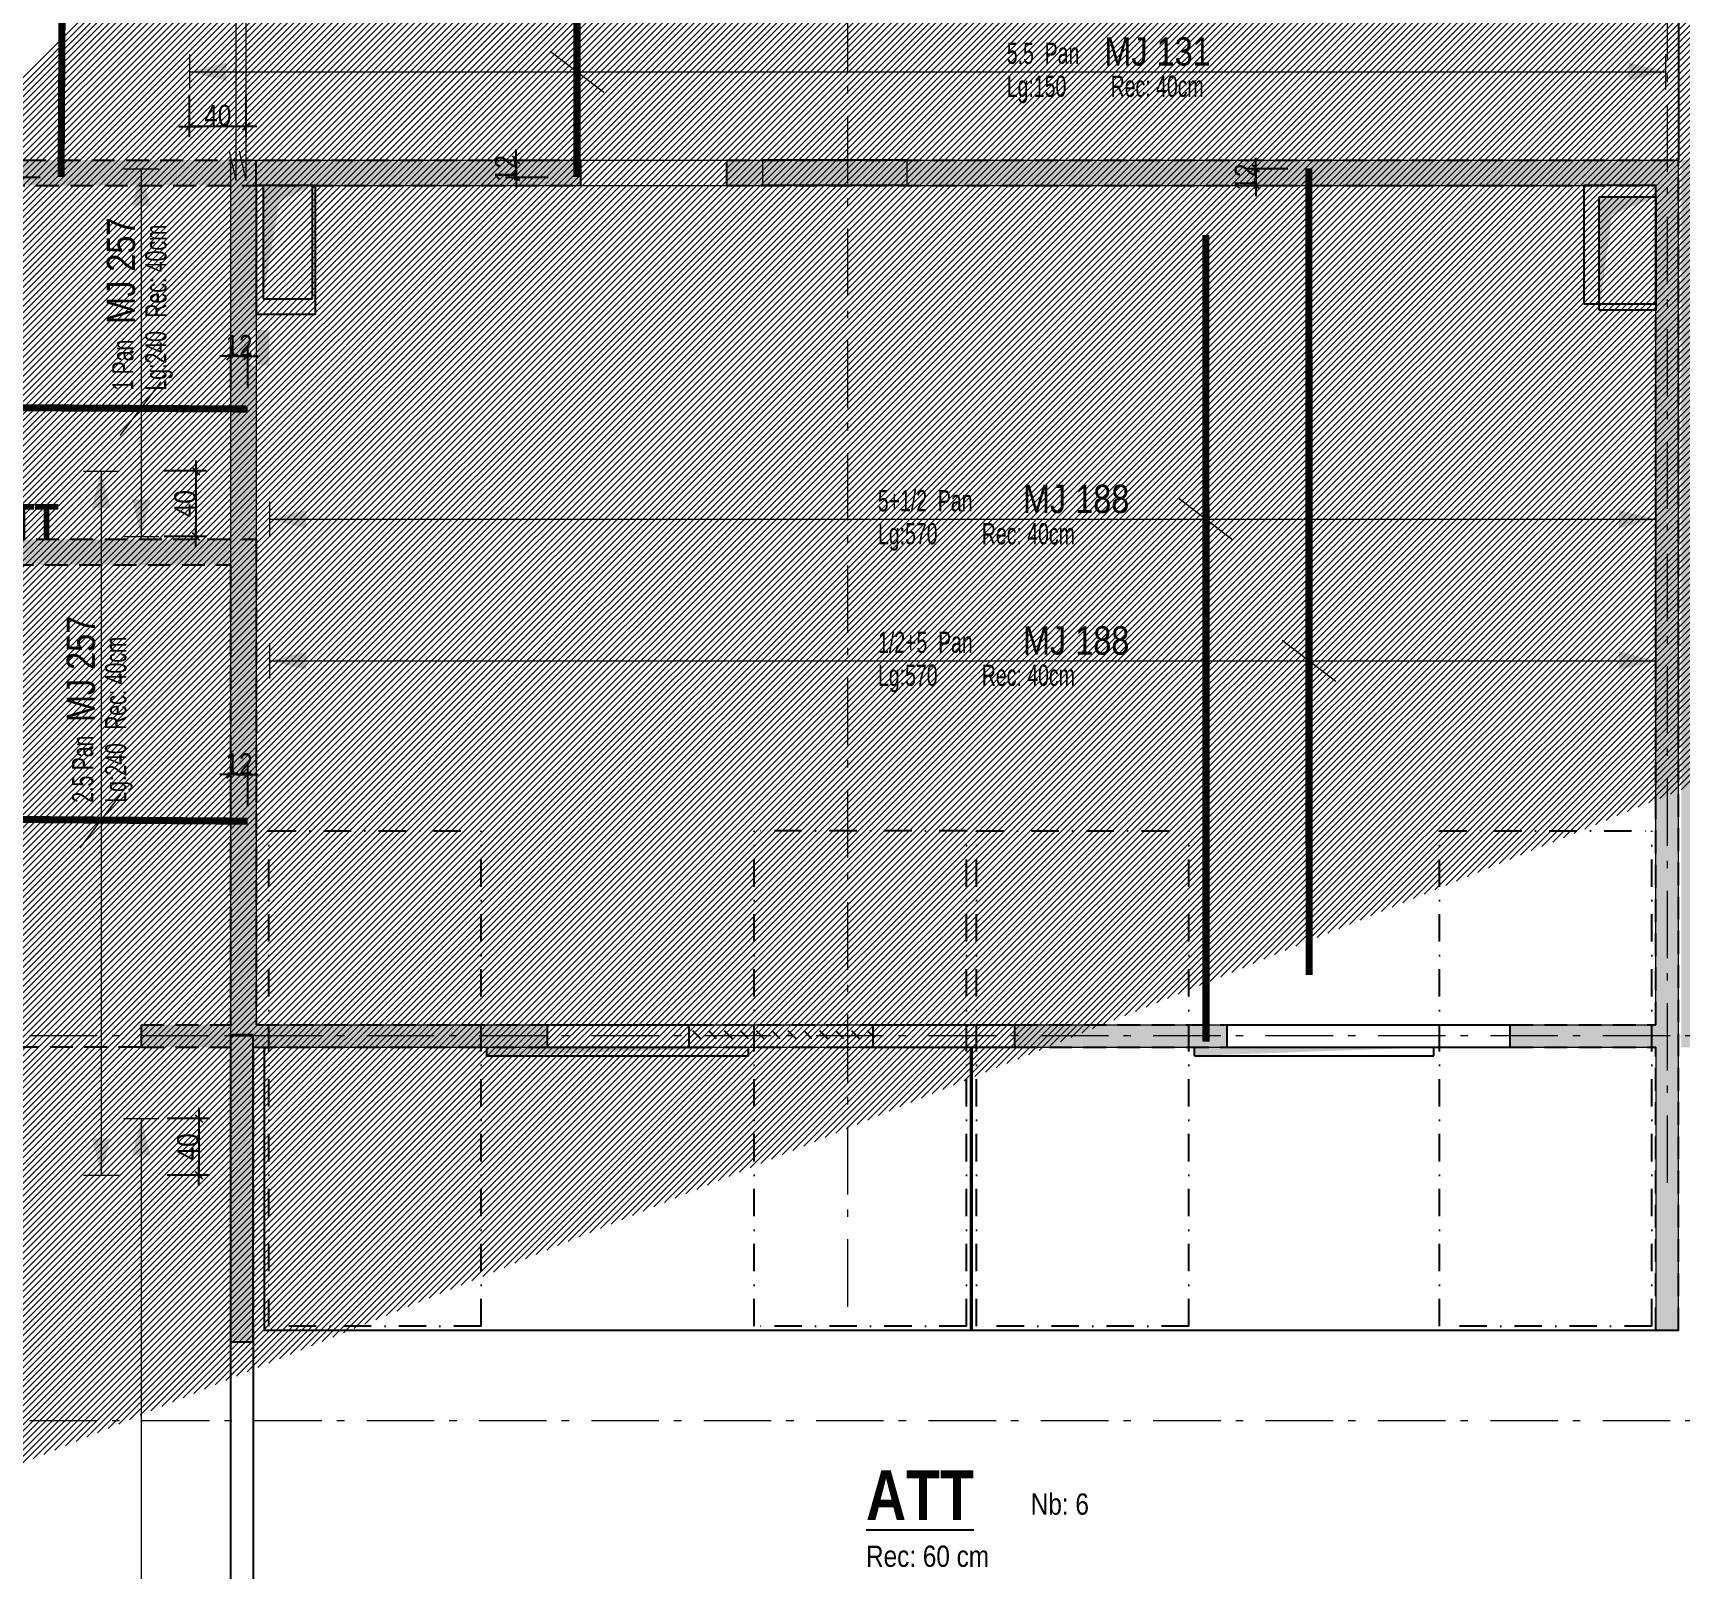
# Model space of a CAD drawing. Header units: centimetres. Extents: x 35662 to 42652, y -17547 to -13347.
# Drawn here: x 38978 to 40141, y -15929 to -14844 of the extents above; entities that cross this region are included whole.
import ezdxf
from ezdxf.enums import TextEntityAlignment as Align

# ---------------------------------------------------------------- set-up
doc = ezdxf.new("R2010")
doc.units = ezdxf.units.CM
doc.header["$LTSCALE"] = 25.4
doc.header["$PDMODE"] = 1
doc.header["$PDSIZE"] = -2
for name, pattern in [('CACHEX2', [19.05, 12.7, -6.35]), ('Style de ligne -6', [1.04164, 0.625, -0.20828, 0.06943, -0.13893]), ('TIRETPTX2', [50.8, 25.4, -12.7, 0, -12.7])]:
    doc.linetypes.add(name, pattern=pattern)
for name, color, linetype in [('01_ARMA_INF', 50, 'Continuous'), ('01_linteaux', 2, 'Continuous'), ('01_murs_sup', 2, 'CACHEX2'), ('01_poch_poteaux', 250, 'Continuous'), ('01_resv', 32, 'Continuous'), ('01_texte', 230, 'Continuous'), ('AA_COTES', 2, 'Continuous')]:
    doc.layers.add(name, color=color, linetype=linetype)
for name, color, linetype, lineweight in [('01_murs_coup', 5, 'Continuous', 60), ('01_résv', 32, 'Continuous', 9), ('B Général', 7, 'Continuous', 5)]:
    doc.layers.add(name, color=color, linetype=linetype, lineweight=lineweight)
doc.styles.add('PATIO', font='ARIALN.TTF')
doc.styles.add('STYLE2', font='ARIALN.TTF')
doc.styles.add('Titre', font='ariblk.ttf')
doc.dimstyles.new('JB50', dxfattribs={"dimscale": 0.1, "dimtxt": 150, "dimasz": 15, "dimexe": 0.1, "dimexo": 0.1, "dimgap": 0.09, "dimtad": 1, "dimdec": 1, "dimdsep": 46, "dimtxsty": 'STYLE2', "dimblk1": 'BOND_G', "dimblk2": 'BOND_D', "dimsah": 1, "dimcen": 1.5, "dimdle": 0.01, "dimse1": 1, "dimse2": 1, "dimclrd": 4, "dimclre": 2, "dimclrt": 6, "dimazin": 2, "dimtfac": 2.333333, "dimtdec": 1, "dimtix": 1, "dimtmove": 2, "dimatfit": 3, "dimldrblk": 'BOND_G', "dimfxl": 1, "dimtolj": 1, "dimtzin": 0, "dimarcsym": 0})
pattern_1 = [(135, (-1376.8596, -4351.756), (-11.2253202, 9e-16), [7.9375, -7.9375])]

# ---------------------------------------------------------------- blocks, each defined once
blk = doc.blocks.new('BOND_G')
at = {"layer": 'AA_COTES', "color": 0}
for p, q in [((0, -5), (0, 15)), ((5, 0), (-5, 0)), ((1.77, 1.77), (-1.77, -1.77))]:
    blk.add_line(p, q, dxfattribs=at)
blk = doc.blocks.new('BOND_D')
at = {"layer": 'AA_COTES', "color": 0}
for p, q in [((5, 0), (-5, 0)), ((-1.77, -1.77), (1.77, 1.77)), ((0, 5), (0, -15))]:
    blk.add_line(p, q, dxfattribs=at)
blk = doc.blocks.new('*D10')
at = {"color": 4, "lineweight": -2, "transparency": 16777216}
for p, q in [((39319.3, -14932.1), (39319.3, -14930.6)), ((39319.3, -14933.6), (39319.3, -14945.6)), ((39319.3, -14947.1), (39319.3, -14948.6))]:
    blk.add_line(p, q, dxfattribs=at)
at = {"layer": 'Defpoints', "color": 0, "transparency": 16777216}
for p in [(39320.1, -14933.6), (39319.3, -14945.6), (39362.2, -14945.6)]:
    blk.add_point(p, dxfattribs=at)
at = {"color": 4, "lineweight": -2, "transparency": 16777216, "xscale": 1.5, "yscale": 1.5, "zscale": 1.5}
for name, p, rotation in [('BOND_G', (39319.3, -14933.6), 270), ('BOND_D', (39319.3, -14945.6), 90)]:
    blk.add_blockref(name, p, dxfattribs=dict(at, rotation=rotation))
at = {"color": 6, "transparency": 16777216, "insert": (39311.8, -14939.6), "char_height": 15, "attachment_point": 5, "rotation": 90, "style": 'STYLE2'}
blk.add_mtext('\\A1;12', dxfattribs=at)
blk = doc.blocks.new('*D12')
at = {"color": 4, "lineweight": -2, "transparency": 16777216}
for p, q in [((38960.6, -14932.1), (38960.6, -14930.6)), ((38960.6, -14933.6), (38960.6, -14945.6)), ((38960.6, -14947.1), (38960.6, -14948.6))]:
    blk.add_line(p, q, dxfattribs=at)
at = {"layer": 'Defpoints', "color": 0, "transparency": 16777216}
for p in [(38971.2, -14933.6), (38960.6, -14945.6), (38973.7, -14945.6)]:
    blk.add_point(p, dxfattribs=at)
at = {"color": 4, "lineweight": -2, "transparency": 16777216, "xscale": 1.5, "yscale": 1.5, "zscale": 1.5}
for name, p, rotation in [('BOND_G', (38960.6, -14933.6), 270), ('BOND_D', (38960.6, -14945.6), 90)]:
    blk.add_blockref(name, p, dxfattribs=dict(at, rotation=rotation))
at = {"color": 6, "transparency": 16777216, "insert": (38953.1, -14939.6), "char_height": 15, "attachment_point": 5, "rotation": 90, "style": 'STYLE2'}
blk.add_mtext('\\A1;12', dxfattribs=at)
blk = doc.blocks.new('*D14')
at = {"color": 4, "lineweight": -2, "transparency": 16777216}
blk.add_line((39127, -14909.9), (39090, -14909.9), dxfattribs=at)
at = {"layer": 'Defpoints', "color": 0, "transparency": 16777216}
for p in [(39088.5, -14883.6), (39128.5, -14903.3), (39088.5, -14909.9)]:
    blk.add_point(p, dxfattribs=at)
at = {"color": 4, "lineweight": -2, "transparency": 16777216, "xscale": 1.5, "yscale": 1.5, "zscale": 1.5, "rotation": 180}
blk.add_blockref('BOND_D', (39088.5, -14909.9), dxfattribs=at)
at = {"color": 4, "lineweight": -2, "transparency": 16777216, "xscale": 1.5, "yscale": 1.5, "zscale": 1.5}
blk.add_blockref('BOND_G', (39128.5, -14909.9), dxfattribs=at)
at = {"color": 6, "transparency": 16777216, "insert": (39108.5, -14902.2), "char_height": 15, "attachment_point": 5, "style": 'STYLE2'}
blk.add_mtext('\\A1;40', dxfattribs=at)
blk = doc.blocks.new('*D52')
at = {"color": 4, "lineweight": -2, "transparency": 16777216}
for p, q in [((39841.8, -14938.1), (39841.8, -14936.6)), ((39841.8, -14939.6), (39841.8, -14951.6)), ((39841.8, -14953.1), (39841.8, -14954.6))]:
    blk.add_line(p, q, dxfattribs=at)
at = {"layer": 'Defpoints', "color": 0, "transparency": 16777216}
for p in [(39879.3, -14939.6), (39841.8, -14951.6), (39875.3, -14951.6)]:
    blk.add_point(p, dxfattribs=at)
at = {"color": 4, "lineweight": -2, "transparency": 16777216, "xscale": 1.5, "yscale": 1.5, "zscale": 1.5}
for name, p, rotation in [('BOND_G', (39841.8, -14939.6), 270), ('BOND_D', (39841.8, -14951.6), 90)]:
    blk.add_blockref(name, p, dxfattribs=dict(at, rotation=rotation))
at = {"color": 6, "transparency": 16777216, "insert": (39834.3, -14945.6), "char_height": 15, "attachment_point": 5, "rotation": 90, "style": 'STYLE2'}
blk.add_mtext('\\A1;12', dxfattribs=at)
blk = doc.blocks.new('*D53')
at = {"color": 4, "lineweight": -2, "transparency": 16777216}
for p, q in [((39116, -15072.2), (39114.5, -15072.2)), ((39129.5, -15072.2), (39117.5, -15072.2)), ((39131, -15072.2), (39132.5, -15072.2))]:
    blk.add_line(p, q, dxfattribs=at)
at = {"layer": 'Defpoints', "color": 0, "transparency": 16777216}
for p in [(39117.5, -15072.2), (39117.5, -15096.3), (39129.5, -15109.5)]:
    blk.add_point(p, dxfattribs=at)
at = {"color": 4, "lineweight": -2, "transparency": 16777216, "xscale": 1.5, "yscale": 1.5, "zscale": 1.5}
blk.add_blockref('BOND_D', (39117.5, -15072.2), dxfattribs=at)
at = {"color": 4, "lineweight": -2, "transparency": 16777216, "xscale": 1.5, "yscale": 1.5, "zscale": 1.5, "rotation": 180}
blk.add_blockref('BOND_G', (39129.5, -15072.2), dxfattribs=at)
at = {"color": 6, "transparency": 16777216, "insert": (39123.5, -15064.7), "char_height": 15, "attachment_point": 5, "style": 'STYLE2'}
blk.add_mtext('\\A1;12', dxfattribs=at)
blk = doc.blocks.new('*D54')
at = {"color": 4, "lineweight": -2, "transparency": 16777216}
blk.add_line((39093, -15154.8), (39093, -15198), dxfattribs=at)
at = {"layer": 'Defpoints', "color": 0, "transparency": 16777216}
for p in [(39038.5, -15153.3), (39066.9, -15199.5), (39093, -15199.5)]:
    blk.add_point(p, dxfattribs=at)
at = {"color": 4, "lineweight": -2, "transparency": 16777216, "xscale": 1.5, "yscale": 1.5, "zscale": 1.5}
for name, p, rotation in [('BOND_G', (39093, -15153.3), 90), ('BOND_D', (39093, -15199.5), 270)]:
    blk.add_blockref(name, p, dxfattribs=dict(at, rotation=rotation))
at = {"color": 6, "transparency": 16777216, "insert": (39085.3, -15176.4), "char_height": 15, "attachment_point": 5, "rotation": 90, "style": 'STYLE2'}
blk.add_mtext('\\A1;40', dxfattribs=at)
blk = doc.blocks.new('*D55')
at = {"color": 4, "lineweight": -2, "transparency": 16777216}
for p, q in [((39116, -15367.8), (39114.5, -15367.8)), ((39129.5, -15367.8), (39117.5, -15367.8)), ((39131, -15367.8), (39132.5, -15367.8))]:
    blk.add_line(p, q, dxfattribs=at)
at = {"layer": 'Defpoints', "color": 0, "transparency": 16777216}
for p in [(39117.5, -15367.8), (39117.5, -15393.9), (39129.5, -15400.8)]:
    blk.add_point(p, dxfattribs=at)
at = {"color": 4, "lineweight": -2, "transparency": 16777216, "xscale": 1.5, "yscale": 1.5, "zscale": 1.5}
blk.add_blockref('BOND_D', (39117.5, -15367.8), dxfattribs=at)
at = {"color": 4, "lineweight": -2, "transparency": 16777216, "xscale": 1.5, "yscale": 1.5, "zscale": 1.5, "rotation": 180}
blk.add_blockref('BOND_G', (39129.5, -15367.8), dxfattribs=at)
at = {"color": 6, "transparency": 16777216, "insert": (39123.5, -15360.3), "char_height": 15, "attachment_point": 5, "style": 'STYLE2'}
blk.add_mtext('\\A1;12', dxfattribs=at)
blk = doc.blocks.new('*D56')
at = {"color": 4, "lineweight": -2, "transparency": 16777216}
blk.add_line((39095.1, -15612.4), (39095.1, -15649.4), dxfattribs=at)
at = {"layer": 'Defpoints', "color": 0, "transparency": 16777216}
for p in [(39066.9, -15610.9), (39038.5, -15650.9), (39095.1, -15650.9)]:
    blk.add_point(p, dxfattribs=at)
at = {"color": 4, "lineweight": -2, "transparency": 16777216, "xscale": 1.5, "yscale": 1.5, "zscale": 1.5}
for name, p, rotation in [('BOND_G', (39095.1, -15610.9), 90), ('BOND_D', (39095.1, -15650.9), 270)]:
    blk.add_blockref(name, p, dxfattribs=dict(at, rotation=rotation))
at = {"color": 6, "transparency": 16777216, "insert": (39087.4, -15630.9), "char_height": 15, "attachment_point": 5, "rotation": 90, "style": 'STYLE2'}
blk.add_mtext('\\A1;40', dxfattribs=at)

msp = doc.modelspace()

# ---------------------------------------------------------------- hatches: boundary and pattern name
at = {"layer": '01_murs_sup'}
h = msp.add_hatch(dxfattribs=at)
h.set_pattern_fill('DASH', color=256, scale=2.5, angle=135)
h.set_pattern_definition(pattern_1)
h.paths.add_polyline_path([(39364.88, -14933.56), (38269.48, -14933.56), (38269.48, -15213.56), (38287.48, -15213.56), (38287.48, -14951.56), (38744.48, -14951.56), (38744.48, -15219.56), (39117.48, -15219.56), (39117.48, -15544.56), (39054.48, -15544.56), (39054.48, -15560.56), (39117.48, -15560.56), (39117.48, -15768.57), (39133.48, -15768.57), (39133.48, -15560.56), (39341.48, -15560.56), (39341.48, -15544.56), (39135.48, -15544.56), (39135.48, -15201.56), (38762.48, -15201.56), (38762.48, -14951.56), (39364.88, -14951.56)])
h.paths.add_polyline_path([(38287.48, -15315.56), (38269.48, -15315.56), (38269.48, -15857.46), (38139.48, -15857.46), (38139.48, -15820.56), (38121.48, -15820.56), (38121.48, -15875.46), (38269.48, -15875.46), (38269.48, -16233.54), (38076.48, -16233.8), (38076.48, -16249.8), (38269.48, -16249.54), (38269.48, -16509.54), (38856.48, -16509.54), (38856.48, -16293.56), (38840.48, -16293.56), (38840.48, -16493.54), (38287.48, -16493.54)])
h.paths.add_polyline_path([(38856.48, -15560.56), (38954.48, -15560.56), (38954.48, -15544.56), (38840.48, -15544.56), (38745.95, -15544.56), (38745.95, -15560.56), (38840.48, -15560.56), (38840.48, -15593.56), (38856.48, -15593.56)], flags=17)
h = msp.add_hatch(dxfattribs=at)
h.set_pattern_fill('DASH', color=256, scale=2.5, angle=135)
h.set_pattern_definition(pattern_1)
h.paths.add_polyline_path([(41321.48, -15544.61), (41167.48, -15544.61), (41167.48, -15560.61), (41321.48, -15560.61)])
h.paths.add_polyline_path([(40967.5, -15544.56), (40771.5, -15544.56), (40771.5, -15560.56), (40967.5, -15560.56)])
h.paths.add_polyline_path([(40671.5, -15544.56), (40471.48, -15544.56), (40471.48, -15560.56), (40671.5, -15560.56)])
h.paths.add_polyline_path([(40371.48, -15544.56), (40158.48, -15544.56), (40158.48, -14951.56), (40523.48, -14951.56), (40523.48, -14933.56), (40142.48, -14933.56), (40142.48, -15560.56), (40371.48, -15560.56)])
h.paths.add_polyline_path([(40140.48, -14933.56), (39468.08, -14933.56), (39468.08, -14951.56), (40124.48, -14951.56), (40124.48, -15544.56), (40021.48, -15544.56), (40021.48, -15560.56), (40124.48, -15560.56), (40124.48, -15760.56), (40140.48, -15760.56)])
h.paths.add_polyline_path([(39821.48, -15544.56), (39671.48, -15544.56), (39671.48, -15560.56), (39821.48, -15560.56)], flags=17)
h = msp.add_hatch(dxfattribs=at)
h.set_pattern_fill('DASH', color=256, scale=2.5, angle=135)
h.set_pattern_definition(pattern_1)
h.paths.add_polyline_path([(39571.48, -15544.56), (39441.48, -15544.56), (39441.48, -15560.56), (39571.48, -15560.56)])
at = {"layer": '01_poch_poteaux'}
h = msp.add_hatch(color=256, dxfattribs=at)
h.dxf.hatch_style = 1
h.paths.add_polyline_path([(39135.55, -14933.56), (39117.48, -14933.56), (39117.48, -14942.56), (39135.55, -14942.56)])
h.paths.add_polyline_path([(39135.55, -14942.56), (39117.48, -14942.56), (39117.48, -14951.56), (39135.55, -14951.56)])
h.paths.add_polyline_path([(39135.48, -14951.56), (39117.48, -14951.56), (39117.48, -15201.56), (39135.48, -15201.56)])
h.paths.add_polyline_path([(39135.48, -15201.56), (39117.48, -15201.56), (39117.48, -15219.56), (39117.48, -15219.56), (39117.48, -15461.17), (39135.48, -15461.17)])
h.paths.add_polyline_path([(39135.48, -15461.17), (39117.48, -15461.17), (39117.48, -15544.56), (39117.48, -15552.56), (39135.67, -15552.78), (39135.67, -15544.78), (39135.48, -15544.56)])
h.paths.add_polyline_path([(39131.17, -15078.56), (39144.81, -15078.56), (39144.81, -15053.58), (39131.17, -15053.58)])
h = msp.add_hatch(color=256, dxfattribs=at)
h.dxf.hatch_style = 1
h.paths.add_polyline_path([(39133.48, -15552.56), (39117.48, -15552.56), (39117.48, -15560.56), (39117.48, -15560.56), (39117.48, -15768.56), (39133.48, -15768.56)])
at = {"layer": '01_résv'}
h = msp.add_hatch(dxfattribs=at)
h.set_pattern_fill('ANSI31', color=256)
h.set_pattern_definition([(45, (33932.1135, -19078.7956), (-2.245064, 2.245064), [])])
h.paths.add_polyline_path([(40172.39, -15042.56), (40172.39, -15072.59), (40182.39, -15072.59), (40182.39, -15042.62)], flags=17)
h.paths.add_polyline_path([(38544.12, -14511.48), (38544.12, -14581.48), (38554.12, -14581.48), (38554.12, -14511.48)])
h.paths.add_polyline_path([(38775.31, -14971.93), (38775.71, -15031.93), (38785.71, -15031.93), (38785.31, -14971.93)], flags=17)
h.paths.add_polyline_path([(38544.85, -14966.84), (38474.85, -14966.84), (38474.85, -14976.84), (38544.85, -14976.84)], flags=17)
h.paths.add_polyline_path([(38564.85, -14966.84), (38624.85, -14966.84), (38624.85, -14976.84), (38564.85, -14976.84)], flags=17)
h.paths.add_polyline_path([(37763.92, -15769.56), (37763.92, -15709.56), (37773.92, -15709.56), (37773.92, -15769.56)], flags=17)
h.paths.add_polyline_path([(38495.18, -14432.47), (38435.18, -14432.47), (38435.18, -14422.47), (38495.18, -14422.47)])
edge = h.paths.add_edge_path()
edge.add_line((40778.06, -15120.54), (40818.06, -15120.54))
edge.add_line((40818.06, -15120.54), (40846.67, -15148.83))
edge.add_line((40846.67, -15148.83), (40849.82, -15145.68))
edge.add_line((40849.82, -15145.68), (40853.18, -15142.31))
edge.add_line((40853.18, -15142.31), (40853.74, -15141.76))
edge.add_line((40853.74, -15141.76), (40819.08, -15107.1))
edge.add_line((40778.4, -15120.54), (40778.4, -15110.54))
edge.add_line((40778.4, -15110.54), (40822.52, -15110.54))
edge.add_line((40170.1, -14687.41), (40170, -14687.41))
edge.add_line((40170, -14687.41), (40170.02, -14664.36))
edge.add_line((40170.02, -14664.36), (40180.02, -14664.36))
edge.add_line((40180.02, -14664.36), (40180.12, -14694.4))
edge.add_line((40180.12, -14694.4), (40170, -14694.34))
edge.add_line((39147.25, -14687.41), (39147.15, -14687.41))
edge.add_line((39147.15, -14687.41), (39147.15, -14657.41))
edge.add_line((39147.15, -14657.41), (39157.15, -14657.41))
edge.add_line((39157.15, -14657.41), (39157.15, -14687.41))
edge.add_line((39157.15, -14687.41), (39147.15, -14687.41))
edge.add_line((37455.95, -16464.54), (37539.35, -16464.56))
edge.add_line((37539.35, -16464.56), (37539.75, -16474.52))
edge.add_line((37539.75, -16474.52), (37459.74, -16474.5))
edge.add_line((37459.74, -16474.5), (37459.34, -16467.9))
h.paths.add_polyline_path([(40853.92, -14589.64), (40846.85, -14582.57), (40818.16, -14610.86), (40778.16, -14610.86), (40778.16, -14620.86), (40822.3, -14620.86)])

# ---------------------------------------------------------------- linework, layer by layer
at = {"layer": '01_ARMA_INF', "linetype": 'Continuous', "lineweight": 0, "const_width": 5, "flags": 128}
for points in [[(38999.1, -14720.2), (38997.78, -14945.56)], [(39362.23, -14791.56), (39362.25, -14945.56)], [(39879.3, -14939.56), (39879.39, -15509.56)], [(39806.53, -14986.56), (39806.61, -15556.56)], [(38901.44, -15108.22), (39129.48, -15109.54)], [(38953.85, -15399.45), (39129.48, -15400.77)]]:
    msp.add_lwpolyline(points, dxfattribs=at)
at = {"layer": '01_linteaux'}
for p, q in [((40140.48, -14803.56), (40140.48, -14933.56)), ((39595.48, -14933.56), (39493.48, -14933.56)), ((39595.48, -14951.56), (39493.48, -14951.56)), ((39341.48, -15544.56), (39441.48, -15544.56)), ((39571.48, -15544.56), (39671.48, -15544.56)), ((39821.48, -15544.56), (40021.48, -15544.56)), ((39141.48, -15760.56), (39141.48, -15560.56)), ((39341.48, -15560.56), (39441.48, -15560.56)), ((39571.48, -15560.56), (39671.48, -15560.56)), ((39640.48, -15760.56), (39640.48, -15560.56)), ((39641.48, -15760.56), (39641.48, -15560.56)), ((39821.48, -15560.56), (40021.48, -15560.56)), ((40124.48, -15760.56), (39141.48, -15760.56)), ((40124.48, -15760.56), (39641.48, -15760.56)), ((39117.48, -15768.57), (39117.48, -16484.54)), ((39133.48, -15768.56), (39133.48, -16484.54))]:
    msp.add_line(p, q, dxfattribs=at)
at = {"layer": '01_linteaux', "linetype": 'TIRETPTX2', "ltscale": 0.03}
for p, q in [((39144.48, -15407.56), (39294.48, -15407.56)), ((39144.48, -15757.56), (39144.48, -15407.56)), ((39294.48, -15757.56), (39294.48, -15407.56)), ((39637.48, -15407.56), (39487.48, -15407.56)), ((39487.48, -15757.56), (39487.48, -15407.56)), ((39637.48, -15757.56), (39637.48, -15407.56)), ((39644.48, -15407.56), (39794.48, -15407.56)), ((39644.48, -15757.56), (39644.48, -15407.56)), ((39794.48, -15757.56), (39794.48, -15407.56)), ((39971.48, -15757.56), (39971.48, -15407.56)), ((39971.48, -15407.56), (40121.48, -15407.56)), ((40121.48, -15757.56), (40121.48, -15407.56)), ((39298.48, -15566.56), (39298.48, -15560.56)), ((39483.48, -15566.56), (39483.48, -15560.56)), ((39798.48, -15566.56), (39798.48, -15560.56)), ((39967.48, -15566.56), (39967.48, -15560.56)), ((39294.48, -15757.56), (39144.48, -15757.56)), ((39637.48, -15757.56), (39487.48, -15757.56)), ((39794.48, -15757.56), (39644.48, -15757.56)), ((40121.48, -15757.56), (39971.48, -15757.56))]:
    msp.add_line(p, q, dxfattribs=at)
at = {"layer": '01_linteaux', "ltscale": 200}
for p, q in [((39298.48, -15566.56), (39483.48, -15566.56)), ((39798.48, -15566.56), (39967.48, -15566.56))]:
    msp.add_line(p, q, dxfattribs=at)
for points in [[(39298.48, -15566.56), (39298.48, -15560.56), (39483.48, -15560.56)], [(39798.48, -15566.56), (39798.48, -15560.56), (39967.48, -15560.56)]]:
    msp.add_solid(points, dxfattribs=at)
at = {"layer": '01_murs_coup', "linetype": 'Continuous', "lineweight": 18}
for p, q in [((39117.48, -14933.56), (39493.48, -14933.56)), ((39117.48, -14933.56), (39493.48, -14933.56)), ((39117.48, -14933.56), (39117.48, -15768.56)), ((39493.48, -14951.56), (39493.48, -14933.56)), ((39595.48, -14933.56), (40140.48, -14933.56)), ((39595.48, -14933.56), (40140.48, -14933.56)), ((39595.48, -14951.56), (39595.48, -14933.56)), ((40140.48, -15760.56), (40140.48, -14933.56)), ((39135.48, -14951.56), (39493.48, -14951.56)), ((39135.48, -14951.56), (39493.48, -14951.56)), ((39135.48, -14951.56), (39135.48, -15544.56)), ((39595.48, -14951.56), (40124.48, -14951.56)), ((39595.48, -14951.56), (40124.48, -14951.56)), ((40124.48, -15544.56), (40124.48, -14951.56)), ((39135.48, -15544.56), (39341.48, -15544.56)), ((39341.48, -15544.56), (39341.48, -15560.56)), ((39441.48, -15544.56), (39571.48, -15544.56)), ((39441.48, -15544.56), (39571.48, -15544.56)), ((39441.48, -15544.56), (39441.48, -15560.56)), ((39571.48, -15544.56), (39571.48, -15560.56)), ((39671.48, -15544.56), (39821.48, -15544.56)), ((39671.48, -15544.56), (39821.48, -15544.56)), ((39671.48, -15544.56), (39671.48, -15560.56)), ((39821.48, -15544.56), (39821.48, -15560.56)), ((40021.48, -15544.56), (40124.48, -15544.56)), ((40021.48, -15544.56), (40021.48, -15560.56)), ((39133.48, -15560.56), (39341.48, -15560.56)), ((39133.48, -15768.56), (39133.48, -15560.56)), ((39441.48, -15560.56), (39571.48, -15560.56)), ((39441.48, -15560.56), (39571.48, -15560.56)), ((39671.48, -15560.56), (39821.48, -15560.56)), ((39671.48, -15560.56), (39821.48, -15560.56)), ((40021.48, -15560.56), (40124.48, -15560.56)), ((40124.48, -15560.56), (40124.48, -15760.56)), ((40140.48, -15760.56), (40124.48, -15760.56)), ((39133.48, -15768.56), (39117.48, -15768.56))]:
    msp.add_line(p, q, dxfattribs=at)
at = {"layer": '01_murs_sup', "ltscale": 0.05}
for p, q in [((38269.48, -14933.56), (39364.88, -14933.56)), ((39364.88, -14951.56), (39364.88, -14933.56)), ((39468.08, -14933.56), (40140.48, -14933.56)), ((39468.08, -14951.56), (39468.08, -14933.56)), ((40140.48, -15760.56), (40140.48, -14933.56)), ((38762.48, -14951.56), (39364.88, -14951.56)), ((38762.48, -14951.56), (39364.88, -14951.56)), ((39468.08, -14951.56), (40124.48, -14951.56)), ((40124.48, -15544.56), (40124.48, -14951.56)), ((38762.48, -15201.56), (39135.48, -15201.56)), ((39135.48, -15201.56), (39135.48, -15544.56)), ((38744.48, -15219.56), (39117.48, -15219.56)), ((39117.48, -15219.56), (39117.48, -15544.56)), ((39054.48, -15544.56), (39117.48, -15544.56)), ((39054.48, -15560.56), (39054.48, -15544.56)), ((39135.48, -15544.56), (39341.48, -15544.56)), ((39341.48, -15560.56), (39341.48, -15544.56)), ((39441.48, -15544.56), (39571.48, -15544.56)), ((39441.48, -15560.56), (39441.48, -15544.56)), ((39571.48, -15560.56), (39571.48, -15544.56)), ((39671.48, -15544.56), (39821.48, -15544.56)), ((39671.48, -15560.56), (39671.48, -15544.56)), ((39821.48, -15560.56), (39821.48, -15544.56)), ((40021.48, -15544.56), (40124.48, -15544.56)), ((40021.48, -15560.56), (40021.48, -15544.56)), ((39054.48, -15560.56), (38954.48, -15560.56)), ((39054.48, -15560.56), (39117.48, -15560.56)), ((39117.48, -15560.56), (39117.48, -15768.57)), ((39133.48, -15560.56), (39341.48, -15560.56)), ((39133.48, -15560.56), (39133.48, -15768.57)), ((39441.48, -15560.56), (39571.48, -15560.56)), ((39671.48, -15560.56), (39821.48, -15560.56)), ((40021.48, -15560.56), (40124.48, -15560.56)), ((40124.48, -15760.56), (40124.48, -15560.56)), ((40140.48, -15760.56), (40124.48, -15760.56)), ((39117.48, -15768.57), (39133.48, -15768.57))]:
    msp.add_line(p, q, dxfattribs=at)
at = {"layer": '01_poch_poteaux'}
for p, q in [((39135.55, -14951.56), (39135.55, -14933.56)), ((39133.48, -15551.63), (39117.48, -15551.63)), ((39133.48, -15552.56), (39117.48, -15552.56)), ((39117.48, -15552.56), (39117.48, -15768.56)), ((39133.48, -15560.56), (39133.48, -15551.63)), ((39133.48, -15768.56), (39133.48, -15552.56)), ((39117.48, -15768.56), (39133.48, -15768.56))]:
    msp.add_line(p, q, dxfattribs=at)
at = {"layer": '01_resv'}
for p, q in [((39140.48, -14951.56), (39140.48, -15031.56)), ((39175.48, -14951.56), (39140.48, -14951.56)), ((39175.48, -15031.56), (39175.48, -14951.56)), ((40084.38, -14959.56), (40124.38, -14959.56)), ((40084.38, -15039.56), (40084.38, -14959.56)), ((40124.38, -14959.56), (40124.38, -15039.56)), ((39140.48, -15031.56), (39175.48, -15031.56)), ((40124.38, -15039.56), (40084.38, -15039.56))]:
    msp.add_line(p, q, dxfattribs=at)
for points in [[(39135.55, -15042.56), (39177.55, -15042.56), (39177.55, -14951.56), (39135.55, -14951.56)], [(40073.4, -15035.31), (40124.4, -15035.31), (40124.4, -14951.56), (40073.4, -14951.56)]]:
    msp.add_lwpolyline(points, close=True, dxfattribs=at)
for points in [[(39140.48, -14951.56), (39175.48, -14951.56), (39152, -14962.36)], [(39140.48, -15031.56), (39140.48, -14951.56), (39152, -14962.36)], [(40084.38, -15039.56), (40084.38, -14959.56), (40093.44, -14972.36)], [(40084.38, -14959.56), (40124.38, -14959.56), (40093.44, -14972.36)]]:
    msp.add_solid(points, dxfattribs=at)
at = {"layer": '01_texte', "linetype": 'Continuous', "lineweight": 0}
for p, q in [((39121.43, -14948.16), (39121.43, -14788.24)), ((39128.51, -14948.16), (39128.51, -14788.24)), ((39088.51, -14858.67), (39088.51, -14883.63)), ((39343.2, -14856.64), (39381.27, -14885.65)), ((40131.17, -14858.67), (40131.17, -14883.63)), ((39088.51, -14871.15), (40131.17, -14871.15)), ((39121.43, -14948.16), (39116.79, -14927.37)), ((39128.51, -14948.16), (39123.87, -14927.37)), ((39041.93, -14939.75), (39066.89, -14939.75)), ((39054.41, -14939.75), (39054.41, -15199.54)), ((39039.55, -15128.34), (39068.56, -15090.26)), ((39013.58, -15153.33), (39038.54, -15153.33)), ((39026.06, -15153.33), (39026.06, -15650.89)), ((39787.52, -15172.86), (39825.59, -15201.87)), ((39145.03, -15174.88), (39145.03, -15199.84)), ((40124.48, -15174.88), (40124.48, -15199.84)), ((39145.03, -15187.36), (40124.48, -15187.36)), ((39041.93, -15199.54), (39066.89, -15199.54)), ((39145.03, -15274.88), (39145.03, -15299.84)), ((39860.32, -15272.86), (39898.39, -15301.87)), ((40124.48, -15274.88), (40124.48, -15299.84)), ((39145.03, -15287.36), (40124.48, -15287.36)), ((39011.2, -15419.56), (39040.21, -15381.49)), ((39041.93, -15610.85), (39066.89, -15610.85)), ((39054.41, -15610.85), (39054.41, -16483.59)), ((39013.58, -15650.89), (39038.54, -15650.89))]:
    msp.add_line(p, q, dxfattribs=at)
for points in [[(39088.51, -14871.15), (39114.6, -14864.69), (39114.6, -14871.15)], [(40131.17, -14871.15), (40105.08, -14864.69), (40105.08, -14871.15)], [(39088.51, -14871.15), (39114.6, -14877.61), (39114.6, -14871.15)], [(40131.17, -14871.15), (40105.08, -14877.61), (40105.08, -14871.15)], [(39054.41, -14939.75), (39047.95, -14965.85), (39054.41, -14965.85)], [(39054.41, -14939.75), (39060.87, -14965.85), (39054.41, -14965.85)], [(39026.06, -15153.33), (39019.6, -15179.43), (39026.06, -15179.43)], [(39026.06, -15153.33), (39032.52, -15179.43), (39026.06, -15179.43)], [(39054.41, -15199.54), (39047.95, -15173.45), (39054.41, -15173.45)], [(39054.41, -15199.54), (39060.87, -15173.45), (39054.41, -15173.45)], [(39145.03, -15187.36), (39171.12, -15180.9), (39171.12, -15187.36)], [(40124.48, -15187.36), (40098.38, -15180.9), (40098.38, -15187.36)], [(39145.03, -15187.36), (39171.12, -15193.82), (39171.12, -15187.36)], [(40124.48, -15187.36), (40098.38, -15193.82), (40098.38, -15187.36)], [(39145.03, -15287.36), (39171.12, -15280.9), (39171.12, -15287.36)], [(39145.03, -15287.36), (39171.12, -15293.82), (39171.12, -15287.36)], [(40124.48, -15287.36), (40098.38, -15280.9), (40098.38, -15287.36)], [(40124.48, -15287.36), (40098.38, -15293.82), (40098.38, -15287.36)], [(39054.41, -15610.85), (39047.95, -15636.95), (39054.41, -15636.95)], [(39054.41, -15610.85), (39060.87, -15636.95), (39054.41, -15636.95)], [(39026.06, -15650.89), (39019.6, -15624.79), (39026.06, -15624.79)], [(39026.06, -15650.89), (39032.52, -15624.79), (39026.06, -15624.79)]]:
    msp.add_solid(points, dxfattribs=at)
at = {"layer": 'B Général', "color": 1, "linetype": 'Style de ligne -6', "lineweight": 13, "ltscale": 3, "true_color": 0xff0000}
for p, q in [((39553.55, -15743.85), (39553.52, -13560.02)), ((40132.55, -15656.31), (40132.52, -13560.02)), ((41563.19, -15552.56), (36815.03, -15552.56)), ((41563.19, -15824.56), (36815.03, -15824.56))]:
    msp.add_line(p, q, dxfattribs=at)

# ---------------------------------------------------------------- texts
at = {"layer": '01_texte', "ltscale": 5, "style": 'PATIO'}
for s, p in [('MJ 131', (39734.79, -14866.82)), ('MJ 188', (39677.29, -15183.04)), ('MJ 188', (39677.31, -15283.04))]:
    msp.add_text(s, height=20, dxfattribs=at).set_placement(p)
at = {"layer": '01_texte', "ltscale": 5, "style": 'PATIO', "width": 0.8}
for s, p in [('5.5  Pan', (39665.88, -14865.61)), ('Lg:150', (39665.88, -14888.95)), ('Rec: 40cm', (39739.22, -14888.95)), ('5+1/2  Pan', (39574.75, -15181.83)), ('Lg:570', (39574.88, -15205.16)), ('Rec: 40cm', (39648.22, -15205.16)), ('1/2+5  Pan', (39574.9, -15281.83)), ('Lg:570', (39574.9, -15305.16)), ('Rec: 40cm', (39648.23, -15305.16))]:
    msp.add_text(s, height=15, dxfattribs=at).set_placement(p)
at = {"layer": '01_texte', "ltscale": 5, "style": 'PATIO'}
for p in [(39050.08, -15049.35), (39021.73, -15330.75)]:
    msp.add_text('MJ 257', height=20, rotation=90, dxfattribs=at).set_placement(p)
at = {"layer": '01_texte', "ltscale": 5, "style": 'PATIO', "width": 0.8}
for s, p in [('Rec: 40cm', (39072.21, -15044.93)), ('Lg:240', (39072.21, -15096.47)), ('1 Pan', (39048.87, -15096.47)), ('Rec: 40cm', (39043.86, -15336.15)), ('2.5 Pan', (39020.52, -15387.7)), ('Lg:240', (39043.86, -15387.7))]:
    msp.add_text(s, height=15, rotation=90, dxfattribs=at).set_placement(p)
at = {"layer": '01_texte', "style": 'Titre', "width": 0.7}
msp.add_text('ATT ', height=25, dxfattribs=at).set_placement((38972.75, -15209.19), align=Align.BOTTOM_CENTER)
msp.add_text('%%UATT', height=35, dxfattribs=at).set_placement((39566.43, -15905.07), align=Align.BOTTOM_LEFT)
at = {"layer": '01_texte', "style": 'STYLE2'}
for s, p in [('Nb: 6', (39682.83, -15890.83)), ('Rec: 60 cm', (39566.43, -15927.67))]:
    msp.add_text(s, height=15, dxfattribs=at).set_placement(p)

# ---------------------------------------------------------------- dimensions: what is measured, and where the dimension line sits
for base, p1, p2, picture, middle in [((39088.51, -14909.9), (39128.51, -14903.29), (39088.51, -14883.63), '*D14', (39108.51, -14902.23)), ((39117.48, -15072.22), (39129.48, -15109.54), (39117.48, -15096.31), '*D53', (39123.48, -15064.68)), ((39117.48, -15367.84), (39129.48, -15400.77), (39117.48, -15393.95), '*D55', (39123.48, -15360.3))]:
    dim = msp.add_linear_dim(base=base, p1=p1, p2=p2, dimstyle='JB50')
    dim.commit()
    dim.dimension.update_dxf_attribs({"geometry": picture, "text_midpoint": middle})
for base, p1, p2, picture, middle in [((38960.63, -14945.56), (38971.22, -14933.56), (38973.7, -14945.56), '*D12', (38953.09, -14939.56)), ((39319.34, -14945.56), (39320.13, -14933.56), (39362.25, -14945.56), '*D10', (39311.81, -14939.56)), ((39841.81, -14951.56), (39879.3, -14939.56), (39875.28, -14951.56), '*D52', (39834.27, -14945.56)), ((39095.06, -15650.89), (39066.89, -15610.85), (39038.54, -15650.89), '*D56', (39087.4, -15630.87))]:
    dim = msp.add_linear_dim(base=base, p1=p1, p2=p2, angle=90, dimstyle='JB50')
    dim.commit()
    dim.dimension.update_dxf_attribs({"geometry": picture, "text_midpoint": middle})
dim = msp.add_linear_dim(base=(39092.97, -15199.54), p1=(39038.54, -15153.33), p2=(39066.89, -15199.54), angle=90, text='40', dimstyle='JB50')
dim.commit()
dim.dimension.update_dxf_attribs({"geometry": '*D54', "text_midpoint": (39085.3, -15176.44)})

doc.saveas('drawing.dxf')
